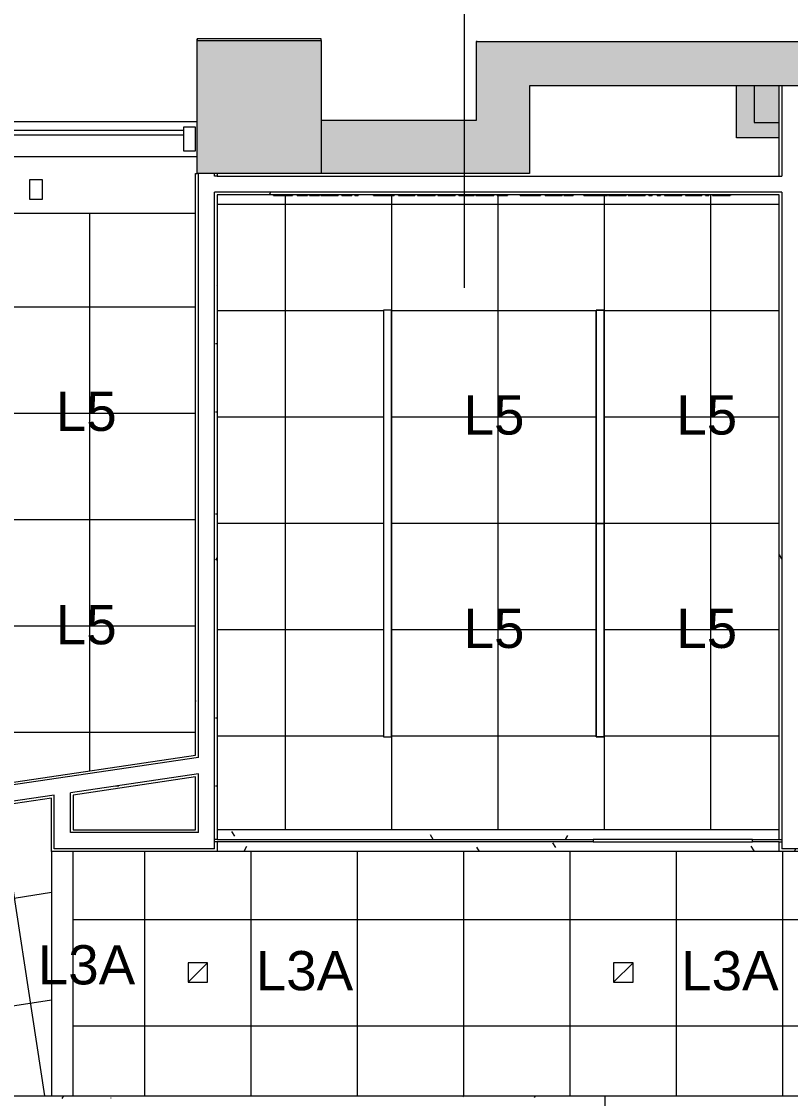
# Model space of a CAD drawing. Header units: inches. Extents: x 389 to 3083, y 11893 to 13691.
# Drawn here: x 1825.6 to 1999.1, y 13300.4 to 13543.4 of the extents above; entities that cross this region are included whole.
import ezdxf

# ---------------------------------------------------------------- set-up
doc = ezdxf.new("R2010")
doc.units = ezdxf.units.IN
doc.header["$MEASUREMENT"] = 0
for name, color, linetype, lineweight in [('X2$0$A-AREA-IDEN', 2, 'Continuous', 9), ('X2$0$A-CLNG', 13, 'Continuous', 13), ('X2$0$A-CLNG-PATT', 13, 'Continuous', 13), ('X2$0$A-DETL-GENF', 92, 'Continuous', 9), ('X2$0$A-GLAZ', 151, 'Continuous', 13), ('X2$0$A-WALL', 113, 'Continuous', 13), ('X2$0$A-Wall-Extr', 7, 'Continuous', 9), ('X2$0$A-WALL-PATT', 111, 'Continuous', 13), ('X2$0$E-COMM', 2, 'Continuous', 9), ('X2$0$E-ELEC-FIXT', 91, 'Continuous', 9), ('X2$0$E-LITE-EQPM', 33, 'Continuous', 9), ('X2$0$E-LITE-EQPM-IDEN', 33, 'Continuous', 9), ('X2$0$I-WALL', 2, 'Continuous', 9), ('X2$0$Plaza America_Tower 1_2nd Floor -REVIT_dwg', 8, 'Continuous', 9), ('X2$0$S-COLS', 52, 'Continuous', 13)]:
    doc.layers.add(name, color=color, linetype=linetype, lineweight=lineweight)
doc.styles.add('X2$0$Arial_3', font='arial.ttf', dxfattribs={"height": 8.851796})
pattern_1 = [(0, (-24941.6016, 0), (30.72, 7.68), [1.267, -21.773, 1.267, -21.773, -122.88]), (0, (-24941.6016, 0), (30.72, 7.68), [-46.08, 1.267, -44.813, 1.267, -21.773, -53.76]), (0, (-24941.6016, 0), (30.72, 7.68), [-115.2, 1.267, -14.093, 1.267, -37.133]), (120, (-24930.0816, 3.84), (-22.0110751, 22.7643004), [1.267, -21.773, 1.267, -21.773, -122.88]), (120, (-24930.0816, 3.84), (-22.0110751, 22.7643004), [-46.08, 1.267, -44.813, 1.267, -21.773, -53.76]), (120, (-24930.0816, 3.84), (-22.0110751, 22.7643004), [-115.2, 1.267, -14.093, 1.267, -37.133]), (240, (-24926.2416, 19.2), (-8.7089249, -30.4443004), [1.267, -21.773, 1.267, -21.773, -122.88]), (240, (-24926.2416, 19.2), (-8.7089249, -30.4443004), [-46.08, 1.267, -44.813, 1.267, -21.773, -53.76]), (240, (-24926.2416, 19.2), (-8.7089249, -30.4443004), [-115.2, 1.267, -14.093, 1.267, -37.133])]
pattern_2 = [(0, (-24941.6016, 0), (15.36, 3.84), [1.267, -10.253, 1.267, -10.253, -61.44]), (0, (-24941.6016, 0), (15.36, 3.84), [-23.04, 1.267, -21.773, 1.267, -10.253, -26.88]), (0, (-24941.6016, 0), (15.36, 3.84), [-57.6, 1.267, -6.413, 1.267, -17.933]), (120, (-24935.8416, 1.92), (-11.00553755, 11.3821502), [1.267, -10.253, 1.267, -10.253, -61.44]), (120, (-24935.8416, 1.92), (-11.00553755, 11.3821502), [-23.04, 1.267, -21.773, 1.267, -10.253, -26.88]), (120, (-24935.8416, 1.92), (-11.00553755, 11.3821502), [-57.6, 1.267, -6.413, 1.267, -17.933]), (240, (-24933.9216, 9.6), (-4.35446245, -15.2221502), [1.267, -10.253, 1.267, -10.253, -61.44]), (240, (-24933.9216, 9.6), (-4.35446245, -15.2221502), [-23.04, 1.267, -21.773, 1.267, -10.253, -26.88]), (240, (-24933.9216, 9.6), (-4.35446245, -15.2221502), [-57.6, 1.267, -6.413, 1.267, -17.933])]

# ---------------------------------------------------------------- blocks, each defined once
blk = doc.blocks.new('X2$0$PS - Duplex - Duplex-4172790-FIRST FLOOR')
at = {"layer": 'X2$0$E-ELEC-FIXT'}
for p, q in [((1.375, 2.25), (-1.375, 2.25)), ((-1.375, 2.25), (-1.375, -2.25)), ((1.375, -2.25), (1.375, 2.25)), ((-1.375, -2.25), (1.375, -2.25))]:
    blk.add_line(p, q, dxfattribs=at)
blk = doc.blocks.new('X2$0$Display-Plasma-Panasonic-Professional - 85__ 1080p Full HD Plasma-5007476-FIRST FLOOR')
at = {"layer": 'X2$0$E-COMM'}
for p, q in [((26828.34, 13504.3), (26824, 13504.3)), ((26824, 13504.18), (26824, 13504.3)), ((26824, 13504.18), (26828.34, 13504.18)), ((26828.34, 13504.3), (26828.34, 13504.18)), ((26830.1, 13504.3), (26829.36, 13504.3)), ((26829.36, 13504.18), (26829.36, 13504.3)), ((26829.36, 13504.18), (26830.1, 13504.18)), ((26830.22, 13504.3), (26830.1, 13504.3)), ((26830.1, 13504.3), (26830.1, 13504.18)), ((26830.1, 13504.18), (26830.22, 13504.18)), ((26830.48, 13504.3), (26830.22, 13504.3)), ((26830.22, 13504.3), (26830.22, 13504.18)), ((26830.22, 13504.18), (26830.48, 13504.18)), ((26830.9, 13504.3), (26830.48, 13504.3)), ((26830.48, 13504.3), (26830.48, 13504.18)), ((26830.48, 13504.18), (26830.9, 13504.18)), ((26831.42, 13504.3), (26830.9, 13504.3)), ((26830.9, 13504.3), (26830.9, 13504.18)), ((26830.9, 13504.18), (26831.42, 13504.18)), ((26831.67, 13504.3), (26831.42, 13504.3)), ((26831.42, 13504.3), (26831.42, 13504.18)), ((26831.42, 13504.18), (26831.67, 13504.18)), ((26831.67, 13504.3), (26831.67, 13504.18)), ((26832.87, 13504.3), (26832.13, 13504.3)), ((26832.13, 13504.18), (26832.13, 13504.3)), ((26832.13, 13504.18), (26832.87, 13504.18)), ((26832.99, 13504.3), (26832.87, 13504.3)), ((26832.87, 13504.3), (26832.87, 13504.18)), ((26832.87, 13504.18), (26832.99, 13504.18)), ((26833.25, 13504.3), (26832.99, 13504.3)), ((26832.99, 13504.3), (26832.99, 13504.18)), ((26832.99, 13504.18), (26833.25, 13504.18)), ((26833.67, 13504.3), (26833.25, 13504.3)), ((26833.25, 13504.3), (26833.25, 13504.18)), ((26833.25, 13504.18), (26833.67, 13504.18)), ((26834.19, 13504.3), (26833.67, 13504.3)), ((26833.67, 13504.3), (26833.67, 13504.18)), ((26833.67, 13504.18), (26834.19, 13504.18)), ((26834.43, 13504.3), (26834.19, 13504.3)), ((26834.19, 13504.3), (26834.19, 13504.18)), ((26834.19, 13504.18), (26834.43, 13504.18)), ((26834.43, 13504.3), (26834.43, 13504.18)), ((26834.85, 13504.3), (26834.71, 13504.3)), ((26834.71, 13504.18), (26834.71, 13504.3)), ((26834.71, 13504.18), (26834.85, 13504.18)), ((26835.25, 13504.3), (26834.85, 13504.3)), ((26834.85, 13504.3), (26834.85, 13504.18)), ((26834.85, 13504.18), (26835.25, 13504.18)), ((26835.87, 13504.3), (26835.25, 13504.3)), ((26835.25, 13504.3), (26835.25, 13504.18)), ((26835.25, 13504.18), (26835.87, 13504.18)), ((26836.65, 13504.3), (26835.87, 13504.3)), ((26835.87, 13504.3), (26835.87, 13504.18)), ((26835.87, 13504.18), (26836.65, 13504.18)), ((26837.17, 13504.3), (26836.65, 13504.3)), ((26836.65, 13504.3), (26836.65, 13504.18)), ((26836.65, 13504.18), (26837.17, 13504.18)), ((26837.65, 13504.3), (26837.17, 13504.3)), ((26837.17, 13504.3), (26837.17, 13504.18)), ((26837.17, 13504.18), (26837.65, 13504.18)), ((26838.06, 13504.3), (26837.65, 13504.3)), ((26837.65, 13504.3), (26837.65, 13504.18)), ((26837.65, 13504.18), (26838.06, 13504.18)), ((26838.35, 13504.3), (26838.06, 13504.3)), ((26838.06, 13504.3), (26838.06, 13504.18)), ((26838.06, 13504.18), (26838.35, 13504.18)), ((26838.53, 13504.3), (26838.35, 13504.3)), ((26838.35, 13504.3), (26838.35, 13504.18)), ((26838.35, 13504.18), (26838.53, 13504.18)), ((26838.59, 13504.3), (26838.53, 13504.3)), ((26838.53, 13504.3), (26838.53, 13504.18)), ((26838.53, 13504.18), (26838.59, 13504.18)), ((26838.59, 13504.3), (26838.59, 13504.18)), ((26840.16, 13504.3), (26839.42, 13504.3)), ((26839.42, 13504.18), (26839.42, 13504.3)), ((26839.42, 13504.18), (26840.16, 13504.18)), ((26840.28, 13504.3), (26840.16, 13504.3)), ((26840.16, 13504.3), (26840.16, 13504.18)), ((26840.16, 13504.18), (26840.28, 13504.18)), ((26840.54, 13504.3), (26840.28, 13504.3)), ((26840.28, 13504.3), (26840.28, 13504.18)), ((26840.28, 13504.18), (26840.54, 13504.18)), ((26840.96, 13504.3), (26840.54, 13504.3)), ((26840.54, 13504.3), (26840.54, 13504.18)), ((26840.54, 13504.18), (26840.96, 13504.18)), ((26841.48, 13504.3), (26840.96, 13504.3)), ((26840.96, 13504.3), (26840.96, 13504.18)), ((26840.96, 13504.18), (26841.48, 13504.18)), ((26841.73, 13504.3), (26841.48, 13504.3)), ((26841.48, 13504.3), (26841.48, 13504.18)), ((26841.48, 13504.18), (26841.73, 13504.18)), ((26841.73, 13504.3), (26841.73, 13504.18)), ((26843.11, 13504.3), (26842.37, 13504.3)), ((26842.37, 13504.18), (26842.37, 13504.3)), ((26842.37, 13504.18), (26843.11, 13504.18)), ((26843.11, 13504.3), (26843.11, 13504.18)), ((26846.71, 13504.3), (26846.62, 13504.3)), ((26846.62, 13504.18), (26846.62, 13504.3)), ((26846.62, 13504.18), (26846.71, 13504.18)), ((26846.94, 13504.3), (26846.71, 13504.3)), ((26846.71, 13504.3), (26846.71, 13504.18)), ((26846.71, 13504.18), (26846.94, 13504.18)), ((26847.3, 13504.3), (26846.94, 13504.3)), ((26846.94, 13504.3), (26846.94, 13504.18)), ((26846.94, 13504.18), (26847.3, 13504.18)), ((26847.77, 13504.3), (26847.3, 13504.3)), ((26847.3, 13504.3), (26847.3, 13504.18)), ((26847.3, 13504.18), (26847.77, 13504.18)), ((26848.37, 13504.3), (26847.77, 13504.3)), ((26847.77, 13504.3), (26847.77, 13504.18)), ((26847.77, 13504.18), (26848.37, 13504.18)), ((26849.09, 13504.3), (26848.37, 13504.3)), ((26848.37, 13504.3), (26848.37, 13504.18)), ((26848.37, 13504.18), (26849.09, 13504.18)), ((26849.68, 13504.3), (26849.09, 13504.3)), ((26849.09, 13504.3), (26849.09, 13504.18)), ((26849.09, 13504.18), (26849.68, 13504.18)), ((26850.21, 13504.3), (26849.68, 13504.3)), ((26849.68, 13504.3), (26849.68, 13504.18)), ((26849.68, 13504.18), (26850.21, 13504.18)), ((26850.65, 13504.3), (26850.21, 13504.3)), ((26850.21, 13504.3), (26850.21, 13504.18)), ((26850.21, 13504.18), (26850.65, 13504.18)), ((26850.97, 13504.3), (26850.65, 13504.3)), ((26850.65, 13504.3), (26850.65, 13504.18)), ((26850.65, 13504.18), (26850.97, 13504.18)), ((26851.17, 13504.3), (26850.97, 13504.3)), ((26850.97, 13504.3), (26850.97, 13504.18)), ((26850.97, 13504.18), (26851.17, 13504.18)), ((26851.23, 13504.3), (26851.17, 13504.3)), ((26851.17, 13504.3), (26851.17, 13504.18)), ((26851.17, 13504.18), (26851.23, 13504.18)), ((26851.23, 13504.3), (26851.23, 13504.18)), ((26852.99, 13504.3), (26852.25, 13504.3)), ((26852.25, 13504.18), (26852.25, 13504.3)), ((26852.25, 13504.18), (26852.99, 13504.18)), ((26853.46, 13504.3), (26852.99, 13504.3)), ((26852.99, 13504.3), (26852.99, 13504.18)), ((26852.99, 13504.18), (26853.46, 13504.18)), ((26854.1, 13504.3), (26853.46, 13504.3)), ((26853.46, 13504.3), (26853.46, 13504.18)), ((26853.46, 13504.18), (26854.1, 13504.18)), ((26854.58, 13504.3), (26854.1, 13504.3)), ((26854.1, 13504.3), (26854.1, 13504.18)), ((26854.1, 13504.18), (26854.58, 13504.18)), ((26855.03, 13504.3), (26854.58, 13504.3)), ((26854.58, 13504.3), (26854.58, 13504.18)), ((26854.58, 13504.18), (26855.03, 13504.18)), ((26855.42, 13504.3), (26855.03, 13504.3)), ((26855.03, 13504.3), (26855.03, 13504.18)), ((26855.03, 13504.18), (26855.42, 13504.18)), ((26855.71, 13504.3), (26855.42, 13504.3)), ((26855.42, 13504.3), (26855.42, 13504.18)), ((26855.42, 13504.18), (26855.71, 13504.18)), ((26855.88, 13504.3), (26855.71, 13504.3)), ((26855.71, 13504.3), (26855.71, 13504.18)), ((26855.71, 13504.18), (26855.88, 13504.18)), ((26855.94, 13504.3), (26855.88, 13504.3)), ((26855.88, 13504.3), (26855.88, 13504.18)), ((26855.88, 13504.18), (26855.94, 13504.18)), ((26855.94, 13504.3), (26855.94, 13504.18)), ((26856.64, 13504.3), (26856.5, 13504.3)), ((26856.5, 13504.3), (26856.5, 13504.18)), ((26856.5, 13504.18), (26856.64, 13504.18)), ((26857.06, 13504.3), (26856.64, 13504.3)), ((26856.64, 13504.3), (26856.64, 13504.18)), ((26856.64, 13504.18), (26857.06, 13504.18)), ((26857.73, 13504.3), (26857.06, 13504.3)), ((26857.06, 13504.3), (26857.06, 13504.18)), ((26857.06, 13504.18), (26857.73, 13504.18)), ((26858.6, 13504.3), (26857.73, 13504.3)), ((26857.73, 13504.3), (26857.73, 13504.18)), ((26857.73, 13504.18), (26858.6, 13504.18)), ((26859.3, 13504.3), (26858.6, 13504.3)), ((26858.6, 13504.3), (26858.6, 13504.18)), ((26858.6, 13504.18), (26859.3, 13504.18)), ((26859.86, 13504.3), (26859.3, 13504.3)), ((26859.3, 13504.3), (26859.3, 13504.18)), ((26859.3, 13504.18), (26859.86, 13504.18)), ((26860.27, 13504.3), (26859.86, 13504.3)), ((26859.86, 13504.3), (26859.86, 13504.18)), ((26859.86, 13504.18), (26860.27, 13504.18)), ((26860.53, 13504.3), (26860.27, 13504.3)), ((26860.27, 13504.18), (26860.27, 13504.3)), ((26860.27, 13504.18), (26860.53, 13504.18)), ((26860.53, 13504.3), (26860.53, 13504.18)), ((26860.56, 13504.3), (26860.55, 13504.3)), ((26860.55, 13504.3), (26860.55, 13504.18)), ((26860.55, 13504.18), (26860.56, 13504.18)), ((26860.56, 13504.3), (26860.56, 13504.18)), ((26861.21, 13504.3), (26861.11, 13504.3)), ((26861.11, 13504.3), (26861.11, 13504.18)), ((26861.11, 13504.18), (26861.21, 13504.18)), ((26861.49, 13504.3), (26861.21, 13504.3)), ((26861.21, 13504.3), (26861.21, 13504.18)), ((26861.21, 13504.18), (26861.49, 13504.18)), ((26861.94, 13504.3), (26861.49, 13504.3)), ((26861.49, 13504.3), (26861.49, 13504.18)), ((26861.49, 13504.18), (26861.94, 13504.18)), ((26862.56, 13504.3), (26861.94, 13504.3)), ((26861.94, 13504.3), (26861.94, 13504.18)), ((26861.94, 13504.18), (26862.56, 13504.18)), ((26863.35, 13504.3), (26862.56, 13504.3)), ((26862.56, 13504.18), (26862.56, 13504.3)), ((26862.56, 13504.18), (26863.35, 13504.18)), ((26864.07, 13504.3), (26863.35, 13504.3)), ((26863.35, 13504.3), (26863.35, 13504.18)), ((26863.35, 13504.18), (26864.07, 13504.18)), ((26864.25, 13504.3), (26864.07, 13504.3)), ((26864.07, 13504.18), (26864.07, 13504.3)), ((26864.07, 13504.18), (26864.25, 13504.18)), ((26864.99, 13504.3), (26864.25, 13504.3)), ((26864.25, 13504.3), (26864.25, 13504.18)), ((26864.25, 13504.18), (26864.99, 13504.18)), ((26864.99, 13504.3), (26864.99, 13504.18)), ((26866.56, 13504.3), (26865.82, 13504.3)), ((26865.82, 13504.18), (26865.82, 13504.3)), ((26865.82, 13504.18), (26866.56, 13504.18)), ((26867.03, 13504.3), (26866.56, 13504.3)), ((26866.56, 13504.3), (26866.56, 13504.18)), ((26866.56, 13504.18), (26867.03, 13504.18)), ((26868.46, 13504.3), (26867.03, 13504.3)), ((26867.03, 13504.3), (26867.03, 13504.18)), ((26867.03, 13504.18), (26868.46, 13504.18)), ((26869.33, 13504.3), (26868.46, 13504.3)), ((26868.46, 13504.3), (26868.46, 13504.18)), ((26868.46, 13504.18), (26869.33, 13504.18)), ((26869.33, 13504.3), (26869.33, 13504.18)), ((26869.84, 13504.3), (26869.7, 13504.3)), ((26869.7, 13504.18), (26869.7, 13504.3)), ((26869.7, 13504.18), (26869.84, 13504.18)), ((26870.26, 13504.3), (26869.84, 13504.3)), ((26869.84, 13504.3), (26869.84, 13504.18)), ((26869.84, 13504.18), (26870.26, 13504.18)), ((26870.93, 13504.3), (26870.26, 13504.3)), ((26870.26, 13504.3), (26870.26, 13504.18)), ((26870.26, 13504.18), (26870.93, 13504.18)), ((26871.8, 13504.3), (26870.93, 13504.3)), ((26870.93, 13504.3), (26870.93, 13504.18)), ((26870.93, 13504.18), (26871.8, 13504.18)), ((26872.5, 13504.3), (26871.8, 13504.3)), ((26871.8, 13504.3), (26871.8, 13504.18)), ((26871.8, 13504.18), (26872.5, 13504.18)), ((26873.06, 13504.3), (26872.5, 13504.3)), ((26872.5, 13504.3), (26872.5, 13504.18)), ((26872.5, 13504.18), (26873.06, 13504.18)), ((26873.47, 13504.3), (26873.06, 13504.3)), ((26873.06, 13504.3), (26873.06, 13504.18)), ((26873.06, 13504.18), (26873.47, 13504.18)), ((26873.73, 13504.3), (26873.47, 13504.3)), ((26873.47, 13504.3), (26873.47, 13504.18)), ((26873.47, 13504.18), (26873.73, 13504.18)), ((26873.73, 13504.3), (26873.73, 13504.18)), ((26873.76, 13504.3), (26873.75, 13504.3)), ((26873.75, 13504.3), (26873.75, 13504.18)), ((26873.75, 13504.18), (26873.76, 13504.18)), ((26873.76, 13504.3), (26873.76, 13504.18)), ((26875.23, 13504.3), (26874.5, 13504.3)), ((26874.5, 13504.18), (26874.5, 13504.3)), ((26874.5, 13504.18), (26875.23, 13504.18)), ((26875.35, 13504.3), (26875.23, 13504.3)), ((26875.23, 13504.3), (26875.23, 13504.18)), ((26875.23, 13504.18), (26875.35, 13504.18)), ((26875.62, 13504.3), (26875.35, 13504.3)), ((26875.35, 13504.3), (26875.35, 13504.18)), ((26875.35, 13504.18), (26875.62, 13504.18)), ((26876.04, 13504.3), (26875.62, 13504.3)), ((26875.62, 13504.3), (26875.62, 13504.18)), ((26875.62, 13504.18), (26876.04, 13504.18)), ((26876.56, 13504.3), (26876.04, 13504.3)), ((26876.04, 13504.3), (26876.04, 13504.18)), ((26876.04, 13504.18), (26876.56, 13504.18)), ((26876.8, 13504.3), (26876.56, 13504.3)), ((26876.56, 13504.3), (26876.56, 13504.18)), ((26876.56, 13504.18), (26876.8, 13504.18)), ((26876.8, 13504.3), (26876.8, 13504.18)), ((26880.4, 13504.3), (26879.67, 13504.3)), ((26879.67, 13504.18), (26879.67, 13504.3)), ((26879.67, 13504.18), (26880.4, 13504.18)), ((26883.49, 13504.3), (26880.4, 13504.3)), ((26880.4, 13504.3), (26880.4, 13504.18)), ((26880.4, 13504.18), (26883.49, 13504.18)), ((26884.28, 13504.3), (26883.49, 13504.3)), ((26883.49, 13504.3), (26883.49, 13504.18)), ((26883.49, 13504.18), (26884.28, 13504.18)), ((26884.28, 13504.3), (26884.28, 13504.18)), ((26885.43, 13504.3), (26885.3, 13504.3)), ((26885.3, 13504.18), (26885.3, 13504.3)), ((26885.3, 13504.18), (26885.43, 13504.18)), ((26885.83, 13504.3), (26885.43, 13504.3)), ((26885.43, 13504.3), (26885.43, 13504.18)), ((26885.43, 13504.18), (26885.83, 13504.18)), ((26886.45, 13504.3), (26885.83, 13504.3)), ((26885.83, 13504.3), (26885.83, 13504.18)), ((26885.83, 13504.18), (26886.45, 13504.18)), ((26887.24, 13504.3), (26886.45, 13504.3)), ((26886.45, 13504.3), (26886.45, 13504.18)), ((26886.45, 13504.18), (26887.24, 13504.18)), ((26887.76, 13504.3), (26887.24, 13504.3)), ((26887.24, 13504.3), (26887.24, 13504.18)), ((26887.24, 13504.18), (26887.76, 13504.18)), ((26888.24, 13504.3), (26887.76, 13504.3)), ((26887.76, 13504.3), (26887.76, 13504.18)), ((26887.76, 13504.18), (26888.24, 13504.18)), ((26888.64, 13504.3), (26888.24, 13504.3)), ((26888.24, 13504.3), (26888.24, 13504.18)), ((26888.24, 13504.18), (26888.64, 13504.18)), ((26888.93, 13504.3), (26888.64, 13504.3)), ((26888.64, 13504.3), (26888.64, 13504.18)), ((26888.64, 13504.18), (26888.93, 13504.18)), ((26889.11, 13504.3), (26888.93, 13504.3)), ((26888.93, 13504.3), (26888.93, 13504.18)), ((26888.93, 13504.18), (26889.11, 13504.18)), ((26889.17, 13504.3), (26889.11, 13504.3)), ((26889.11, 13504.3), (26889.11, 13504.18)), ((26889.11, 13504.18), (26889.17, 13504.18)), ((26889.17, 13504.3), (26889.17, 13504.18)), ((26890.1, 13504.3), (26889.54, 13504.3)), ((26889.54, 13504.3), (26889.54, 13504.18)), ((26889.54, 13504.18), (26890.1, 13504.18)), ((26890.19, 13504.3), (26890.1, 13504.3)), ((26890.1, 13504.3), (26890.1, 13504.18)), ((26890.1, 13504.18), (26890.19, 13504.18)), ((26890.49, 13504.3), (26890.19, 13504.3)), ((26890.19, 13504.3), (26890.19, 13504.18)), ((26890.19, 13504.18), (26890.49, 13504.18)), ((26891.11, 13504.3), (26890.49, 13504.3)), ((26890.49, 13504.3), (26890.49, 13504.18)), ((26890.49, 13504.18), (26891.11, 13504.18)), ((26891.67, 13504.3), (26891.11, 13504.3)), ((26891.11, 13504.3), (26891.11, 13504.18)), ((26891.11, 13504.18), (26891.67, 13504.18)), ((26891.67, 13504.3), (26891.67, 13504.18)), ((26894.8, 13504.3), (26894.02, 13504.3)), ((26894.02, 13504.18), (26894.02, 13504.3)), ((26894.02, 13504.18), (26894.8, 13504.18)), ((26895.48, 13504.3), (26894.8, 13504.3)), ((26894.8, 13504.3), (26894.8, 13504.18)), ((26894.8, 13504.18), (26895.48, 13504.18)), ((26897.91, 13504.3), (26895.48, 13504.3)), ((26895.48, 13504.3), (26895.48, 13504.18)), ((26895.48, 13504.18), (26897.91, 13504.18)), ((26898.59, 13504.3), (26897.91, 13504.3)), ((26897.91, 13504.3), (26897.91, 13504.18)), ((26897.91, 13504.18), (26898.59, 13504.18)), ((26899.37, 13504.3), (26898.59, 13504.3)), ((26898.59, 13504.3), (26898.59, 13504.18)), ((26898.59, 13504.18), (26899.37, 13504.18)), ((26899.37, 13504.3), (26899.37, 13504.18)), ((26901.13, 13504.3), (26899.6, 13504.3)), ((26899.6, 13504.3), (26899.6, 13504.18)), ((26899.6, 13504.18), (26901.13, 13504.18)), ((26902.07, 13504.3), (26901.13, 13504.3)), ((26901.13, 13504.18), (26901.13, 13504.3)), ((26901.13, 13504.18), (26902.07, 13504.18)), ((26903.57, 13504.3), (26902.07, 13504.3)), ((26902.07, 13504.3), (26902.07, 13504.18)), ((26902.07, 13504.18), (26903.57, 13504.18)), ((26903.57, 13504.3), (26903.57, 13504.18)), ((26904.13, 13504.3), (26904.03, 13504.3)), ((26904.03, 13504.3), (26904.03, 13504.18)), ((26904.03, 13504.18), (26904.13, 13504.18)), ((26904.41, 13504.3), (26904.13, 13504.3)), ((26904.13, 13504.3), (26904.13, 13504.18)), ((26904.13, 13504.18), (26904.41, 13504.18)), ((26904.86, 13504.3), (26904.41, 13504.3)), ((26904.41, 13504.3), (26904.41, 13504.18)), ((26904.41, 13504.18), (26904.86, 13504.18)), ((26905.48, 13504.3), (26904.86, 13504.3)), ((26904.86, 13504.3), (26904.86, 13504.18)), ((26904.86, 13504.18), (26905.48, 13504.18)), ((26906.27, 13504.3), (26905.48, 13504.3)), ((26905.48, 13504.3), (26905.48, 13504.18)), ((26905.48, 13504.18), (26906.27, 13504.18)), ((26906.99, 13504.3), (26906.27, 13504.3)), ((26906.27, 13504.3), (26906.27, 13504.18)), ((26906.27, 13504.18), (26906.99, 13504.18)), ((26907.17, 13504.3), (26906.99, 13504.3)), ((26906.99, 13504.18), (26906.99, 13504.3)), ((26906.99, 13504.18), (26907.17, 13504.18)), ((26907.91, 13504.3), (26907.17, 13504.3)), ((26907.17, 13504.3), (26907.17, 13504.18)), ((26907.17, 13504.18), (26907.91, 13504.18)), ((26907.91, 13504.3), (26907.91, 13504.18)), ((26909.48, 13504.3), (26908.74, 13504.3)), ((26908.74, 13504.18), (26908.74, 13504.3)), ((26908.74, 13504.18), (26909.48, 13504.18)), ((26909.48, 13504.3), (26909.48, 13504.18)), ((26911.33, 13504.3), (26910.59, 13504.3)), ((26910.59, 13504.18), (26910.59, 13504.3)), ((26910.59, 13504.18), (26911.33, 13504.18)), ((26911.33, 13504.3), (26911.33, 13504.18)), ((26912.34, 13504.3), (26912.25, 13504.3)), ((26912.25, 13504.3), (26912.25, 13504.18)), ((26912.25, 13504.18), (26912.34, 13504.18)), ((26912.62, 13504.3), (26912.34, 13504.3)), ((26912.34, 13504.3), (26912.34, 13504.18)), ((26912.34, 13504.18), (26912.62, 13504.18)), ((26913.08, 13504.3), (26912.62, 13504.3)), ((26912.62, 13504.3), (26912.62, 13504.18)), ((26912.62, 13504.18), (26913.08, 13504.18)), ((26913.7, 13504.3), (26913.08, 13504.3)), ((26913.08, 13504.3), (26913.08, 13504.18)), ((26913.08, 13504.18), (26913.7, 13504.18)), ((26914.49, 13504.3), (26913.7, 13504.3)), ((26913.7, 13504.3), (26913.7, 13504.18)), ((26913.7, 13504.18), (26914.49, 13504.18)), ((26915.2, 13504.3), (26914.49, 13504.3)), ((26914.49, 13504.3), (26914.49, 13504.18)), ((26914.49, 13504.18), (26915.2, 13504.18)), ((26915.39, 13504.3), (26915.2, 13504.3)), ((26915.2, 13504.18), (26915.2, 13504.3)), ((26915.2, 13504.18), (26915.39, 13504.18)), ((26916.13, 13504.3), (26915.39, 13504.3)), ((26915.39, 13504.3), (26915.39, 13504.18)), ((26915.39, 13504.18), (26916.13, 13504.18)), ((26916.13, 13504.3), (26916.13, 13504.18)), ((26917.7, 13504.3), (26916.96, 13504.3)), ((26916.96, 13504.3), (26916.96, 13504.18)), ((26916.96, 13504.18), (26917.7, 13504.18)), ((26918.19, 13504.3), (26917.7, 13504.3)), ((26917.7, 13504.18), (26917.7, 13504.3)), ((26917.7, 13504.18), (26918.19, 13504.18)), ((26918.85, 13504.3), (26918.19, 13504.3)), ((26918.19, 13504.3), (26918.19, 13504.18)), ((26918.19, 13504.18), (26918.85, 13504.18)), ((26919.54, 13504.3), (26918.85, 13504.3)), ((26918.85, 13504.3), (26918.85, 13504.18)), ((26918.85, 13504.18), (26919.54, 13504.18)), ((26920.12, 13504.3), (26919.54, 13504.3)), ((26919.54, 13504.3), (26919.54, 13504.18)), ((26919.54, 13504.18), (26920.12, 13504.18)), ((26920.52, 13504.3), (26920.12, 13504.3)), ((26920.12, 13504.3), (26920.12, 13504.18)), ((26920.12, 13504.18), (26920.52, 13504.18)), ((26920.65, 13504.3), (26920.52, 13504.3)), ((26920.52, 13504.3), (26920.52, 13504.18)), ((26920.52, 13504.18), (26920.65, 13504.18)), ((26920.65, 13504.3), (26920.65, 13504.18)), ((26922.22, 13504.3), (26921.48, 13504.3)), ((26921.48, 13504.18), (26921.48, 13504.3)), ((26921.48, 13504.18), (26922.22, 13504.18)), ((26922.22, 13504.3), (26922.22, 13504.18)), ((26923.19, 13504.3), (26923.05, 13504.3)), ((26923.05, 13504.3), (26923.05, 13504.18)), ((26923.05, 13504.18), (26923.19, 13504.18)), ((26923.62, 13504.3), (26923.19, 13504.3)), ((26923.19, 13504.3), (26923.19, 13504.18)), ((26923.19, 13504.18), (26923.62, 13504.18)), ((26924.28, 13504.3), (26923.62, 13504.3)), ((26923.62, 13504.3), (26923.62, 13504.18)), ((26923.62, 13504.18), (26924.28, 13504.18)), ((26925.15, 13504.3), (26924.28, 13504.3)), ((26924.28, 13504.3), (26924.28, 13504.18)), ((26924.28, 13504.18), (26925.15, 13504.18)), ((26925.85, 13504.3), (26925.15, 13504.3)), ((26925.15, 13504.3), (26925.15, 13504.18)), ((26925.15, 13504.18), (26925.85, 13504.18)), ((26926.41, 13504.3), (26925.85, 13504.3)), ((26925.85, 13504.3), (26925.85, 13504.18)), ((26925.85, 13504.18), (26926.41, 13504.18)), ((26926.83, 13504.3), (26926.41, 13504.3)), ((26926.41, 13504.3), (26926.41, 13504.18)), ((26926.41, 13504.18), (26926.83, 13504.18)), ((26927.09, 13504.3), (26926.83, 13504.3)), ((26926.83, 13504.3), (26926.83, 13504.18)), ((26926.83, 13504.18), (26927.09, 13504.18)), ((26927.09, 13504.3), (26927.09, 13504.18)), ((26927.11, 13504.3), (26927.11, 13504.3)), ((26927.11, 13504.3), (26927.11, 13504.18)), ((26927.11, 13504.3), (26927.11, 13504.18)), ((26927.11, 13504.18), (26927.11, 13504.18))]:
    blk.add_line(p, q, dxfattribs=at)
blk = doc.blocks.new('X2$0$Plaza America_Tower 1_2nd Floor -REVIT_dwg-5250115-FIRST FLOOR')
at = {"layer": 'X2$0$A-GLAZ'}
for p, q in [((26596.82, 13520.91), (26806.81, 13520.91)), ((26763.06, 13518.91), (26803.81, 13518.91)), ((26763.06, 13517.91), (26803.81, 13517.91)), ((26806.81, 13512.91), (26596.81, 13512.91))]:
    blk.add_line(p, q, dxfattribs=at)
at = {"layer": 'X2$0$A-GLAZ', "flags": 128}
blk.add_lwpolyline([(26806.31, 13514.16), (26803.81, 13514.16), (26803.81, 13519.66), (26806.31, 13519.66)], close=True, dxfattribs=at)
at = {"layer": 'X2$0$A-Wall-Extr'}
for p, q in [((26806.81, 13539.16), (26806.81, 13539.54)), ((26869.81, 13539.07), (26869.81, 13538.91))]:
    blk.add_line(p, q, dxfattribs=at)
at = {"layer": 'X2$0$A-Wall-Extr', "flags": 128}
blk.add_lwpolyline([(26834.81, 13539.16), (26834.81, 13539.54), (26806.81, 13539.54), (26806.81, 13539.16)], dxfattribs=at)
blk = doc.blocks.new('X2$0$Lighting-Recessed-Axis-Sculpt - SCR-B4-300-80-35-F-4-4930933-FIRST FLOOR')
at = {"layer": 'X2$0$A-DETL-GENF'}
for p, q in [((-24.085, -0.875), (-24.085, 0.875)), ((-24.085, 0.875), (24.085, 0.875)), ((24.085, 0.875), (-24.085, 0.875)), ((-24.085, 0.875), (-24.085, -0.875)), ((24.085, 0.875), (24.085, -0.875)), ((24.085, -0.875), (24.085, 0.875)), ((24.085, -0.875), (-24.085, -0.875)), ((-24.085, -0.875), (24.085, -0.875))]:
    blk.add_line(p, q, dxfattribs=at)
blk = doc.blocks.new('X2$0$Concrete-Rectangular-Column - 28 X 36-5114309-FIRST FLOOR')
at = {"layer": 'X2$0$S-COLS'}
blk.add_hatch(color=256, dxfattribs=at).paths.add_polyline_path([(14, -15), (14, 15), (-14, 15), (-14, -15)], flags=0)
for p, q in [((-14, 15), (14, 15)), ((-14, -15), (-14, 15)), ((14, 15), (14, -15)), ((14, -15), (-14, -15))]:
    blk.add_line(p, q, dxfattribs=at)
blk = doc.blocks.new('X2$0$L-Recessed Square Downlight - 4_  black trim-5264487-FIRST FLOOR')
at = {"layer": 'X2$0$E-LITE-EQPM'}
for p, q in [((-2.1875, -2.1875), (-2.1875, 2.1875)), ((-2.1875, 2.1875), (2.1875, 2.1875)), ((-2.1875, 2.1875), (2.1875, -2.1875)), ((2.1875, 2.1875), (2.1875, -2.1875)), ((2.1875, -2.1875), (-2.1875, -2.1875))]:
    blk.add_line(p, q, dxfattribs=at)

msp = doc.modelspace()

# ---------------------------------------------------------------- hatches: boundary and pattern name
at = {"layer": 'X2$0$A-CLNG-PATT'}
h = msp.add_hatch(dxfattribs=at)
h.set_pattern_fill('FP2_63', color=256, style=0, pattern_type=2)
h.set_pattern_definition(pattern_2)
h.paths.add_polyline_path([(574.63, 12516.67), (577.72, 12516.67), (577.72, 12633.17), (567.72, 12633.17), (567.72, 12552.83), (569.72, 12552.83), (569.72, 12516.67), (573.72, 12516.67)], flags=0)
h.paths.add_polyline_path([(576.1, 12638.04), (577.72, 12638.04), (577.72, 12659.67), (569.72, 12659.67), (569.72, 12638.04), (571.19, 12638.04)], flags=0)
h.paths.add_polyline_path([(577.72, 12683.92), (577.72, 12819.17), (569.72, 12819.17), (569.72, 12791.67), (567.72, 12791.67), (567.72, 12711.33), (569.72, 12711.33), (569.75, 12683.92)], flags=0)
h.paths.add_polyline_path([(569.72, 12824.04), (577.72, 12824.04), (577.72, 12959.92), (569.97, 12959.92), (569.97, 12932.67), (567.72, 12932.67), (567.72, 12853.17), (569.72, 12853.17), (569.72, 12841.01)], flags=0)
h.paths.add_polyline_path([(570.06, 12983.92), (577.72, 12983.92), (577.72, 13090.98), (569.72, 13090.98), (569.72, 13090.17), (567.72, 13090.17), (567.72, 13011.17), (569.97, 13011.17), (569.97, 12983.92)], flags=0)
h.paths.add_polyline_path([(2950.45, 12992.42), (2950.45, 13011.17), (2952.7, 13011.17), (2952.7, 13091.67), (2950.72, 13091.67), (2950.72, 13151.67), (2952.7, 13151.67), (2952.7, 13232.1), (2950.7, 13232.1), (2950.69, 13232.17), (2950.45, 13232.17), (2950.45, 13278.35), (2946.22, 13278.35), (2946.22, 13096.69), (2950.62, 13096.69), (2950.62, 13091.81), (2946.22, 13091.81), (2946.22, 13091.42), (2942.7, 13091.42), (2942.7, 12992.42)], flags=0)
h.paths.add_polyline_path([(569.72, 13095.86), (577.72, 13095.86), (577.72, 13257.86), (569.72, 13257.86), (569.71, 13231.92), (567.71, 13231.92), (567.71, 13151.67), (569.72, 13151.67), (569.72, 13103.67)], flags=0)
h.paths.add_polyline_path([(574.96, 13262.73), (577.72, 13262.73), (577.72, 13278.92), (569.72, 13278.92), (569.72, 13262.73)], flags=0)
h.paths.add_polyline_path([(570.4, 13312.42), (577.72, 13312.42), (577.72, 13497.18), (570.06, 13497.18), (570.06, 13489.91), (567.72, 13489.91), (567.72, 13349.17), (569.72, 13349.17), (569.72, 13312.42)], flags=0)
h.paths.add_polyline_path([(2949.7, 13312.42), (2950.45, 13312.42), (2950.45, 13324.8), (2942.45, 13324.8), (2942.45, 13312.42), (2946.22, 13312.42)], flags=0)
h.paths.add_polyline_path([(2942.45, 13329.68), (2950.45, 13329.68), (2950.45, 13349.17), (2952.7, 13349.17), (2952.7, 13493.82), (2950.71, 13493.82), (2950.71, 13501.82), (2942.45, 13501.82), (2942.45, 13337.17)], flags=0)
h.paths.add_polyline_path([(2110.87, 13520.67), (2110.87, 13529.17), (2090.21, 13529.17), (2090.21, 13531.16), (2009.71, 13531.16), (2009.71, 13528.91), (2001.39, 13528.91), (2001.39, 13520.67), (2090.96, 13520.67)], flags=0)
h.paths.add_polyline_path([(1996.52, 13520.67), (1996.52, 13528.91), (1990.87, 13528.91), (1990.87, 13520.67)], flags=0)
h.paths.add_polyline_path([(2130.87, 13521.17), (2248.24, 13521.17), (2248.24, 13531.12), (2150.21, 13531.12), (2150.21, 13529.17), (2129.87, 13529.17), (2129.87, 13521.17)], flags=0)
h.paths.add_polyline_path([(2921.48, 13521.17), (2921.48, 13529.17), (2915.46, 13529.17), (2915.46, 13531.16), (2770.71, 13531.16), (2770.71, 13529.17), (2710.71, 13529.17), (2710.71, 13531.16), (2627.82, 13531.16), (2627.82, 13529.17), (2609.87, 13529.17), (2609.87, 13521.17), (2727.99, 13521.17), (2727.99, 13529.16), (2732.87, 13529.16), (2732.87, 13521.17), (2786.25, 13521.17)], flags=0)
h.paths.add_polyline_path([(2373.88, 13521.17), (2385.38, 13521.17), (2385.38, 13529.16), (2373.88, 13529.16)], flags=0)
h.paths.add_polyline_path([(2264.78, 13521.17), (2349.38, 13521.17), (2349.38, 13529.16), (2330.21, 13529.17), (2330.21, 13531.12), (2253.11, 13531.12), (2253.11, 13521.17)], flags=0)
h.paths.add_polyline_path([(2390.26, 13521.17), (2537.77, 13521.17), (2537.77, 13530.55), (2542.64, 13530.55), (2542.64, 13521.17), (2590.87, 13521.17), (2590.87, 13529.16), (2570.21, 13529.17), (2570.21, 13531.16), (2390.26, 13531.16), (2390.26, 13521.84)], flags=0)
h.paths.add_polyline_path([(1580.46, 13521.17), (1580.46, 13529.16), (1510.71, 13529.17), (1510.71, 13531.16), (1430.22, 13531.16), (1430.22, 13529.17), (1410.04, 13529.17), (1410.04, 13521.17), (1570.86, 13521.17)], flags=0)
h.paths.add_polyline_path([(1370.22, 13521.17), (1386.79, 13521.17), (1386.79, 13529.16), (1370.22, 13529.17), (1370.22, 13531.16), (1190.22, 13531.16), (1190.22, 13529.17), (1170.04, 13529.17), (1170.04, 13521.17), (1221.85, 13521.17)], flags=0)
h.paths.add_polyline_path([(700.38, 13521.17), (750.72, 13521.17), (750.72, 13531.17), (605.97, 13531.17), (605.97, 13529.17), (598.68, 13529.17), (598.68, 13521.17)], flags=0)
h.paths.add_polyline_path([(755.59, 13521.17), (910.7, 13521.17), (910.7, 13529.17), (890.22, 13529.17), (890.22, 13531.16), (810.72, 13531.16), (810.72, 13529.17), (755.59, 13529.17), (755.59, 13528.92)], flags=0)
h.paths.add_polyline_path([(929.7, 13521.17), (1048.53, 13521.17), (1048.53, 13531.16), (950.22, 13531.16), (950.22, 13529.17), (929.7, 13529.17), (929.7, 13528.94)], flags=0)
h.paths.add_polyline_path([(1053.41, 13521.17), (1151.04, 13521.17), (1151.04, 13529.17), (1130.22, 13529.17), (1130.22, 13531.16), (1053.41, 13531.16), (1053.41, 13526.1)], flags=0)
h.paths.add_polyline_path([(605.97, 13529.17), (605.97, 13529.17), (700.38, 13529.17)], flags=0)
h = msp.add_hatch(dxfattribs=at)
h.set_pattern_fill('FP2_63', color=256, style=0, pattern_type=2)
h.set_pattern_definition(pattern_2)
h.paths.add_polyline_path([(573.72, 12512.67), (581.72, 12512.67), (581.72, 12633.17), (577.72, 12633.17), (577.72, 12516.67), (569.72, 12516.67), (569.72, 12512.67)], flags=0)
h.paths.add_polyline_path([(577.72, 12638.04), (581.72, 12638.04), (581.72, 12659.67), (577.72, 12659.67)], flags=0)
h.paths.add_polyline_path([(581.72, 12983.92), (581.72, 13090.98), (577.72, 13090.98), (577.72, 12983.92)], flags=0)
h.paths.add_polyline_path([(2938.7, 12992.42), (2942.7, 12992.42), (2942.7, 13091.42), (2938.7, 13091.42), (2938.7, 13030.43)], flags=0)
h.paths.add_polyline_path([(577.72, 13095.86), (581.72, 13095.86), (581.72, 13257.86), (577.72, 13257.86), (577.72, 13148.41)], flags=0)
h.paths.add_polyline_path([(581.72, 13262.73), (581.72, 13278.92), (577.72, 13278.92), (577.72, 13262.73), (581.5, 13262.73)], flags=0)
h.paths.add_polyline_path([(581.72, 13312.42), (581.72, 13497.18), (577.72, 13497.18), (577.72, 13312.42)], flags=0)
h.paths.add_polyline_path([(2942.45, 13312.42), (2942.45, 13324.8), (2938.45, 13324.8), (2938.45, 13312.42)], flags=0)
h.paths.add_polyline_path([(2938.82, 13329.68), (2942.45, 13329.68), (2942.45, 13501.82), (2938.45, 13501.82), (2938.45, 13329.68)], flags=0)
h.paths.add_polyline_path([(2090.96, 13517.17), (2110.87, 13517.17), (2110.87, 13520.67), (2001.39, 13520.67), (2001.39, 13517.17), (2090.21, 13517.17)], flags=0)
h.paths.add_polyline_path([(2537.77, 13517.17), (2537.77, 13521.17), (2390.26, 13521.17), (2390.26, 13517.17), (2438.6, 13517.17)], flags=0)
h.paths.add_polyline_path([(2130.87, 13517.17), (2248.24, 13517.17), (2248.24, 13521.17), (2129.87, 13521.17), (2129.87, 13517.17)], flags=0)
h.paths.add_polyline_path([(2732.87, 13517.17), (2921.48, 13517.17), (2921.48, 13521.17), (2732.87, 13521.17), (2732.87, 13518.75)], flags=0)
h.paths.add_polyline_path([(2573.52, 13517.17), (2590.87, 13517.17), (2590.87, 13521.17), (2542.64, 13521.17), (2542.64, 13517.17), (2570.21, 13517.17)], flags=0)
h.paths.add_polyline_path([(1990.87, 13517.17), (1996.52, 13517.17), (1996.52, 13520.67), (1990.87, 13520.67), (1990.87, 13528.91), (1986.87, 13528.91), (1986.87, 13517.17)], flags=0)
h.paths.add_polyline_path([(2253.11, 13517.17), (2349.38, 13517.17), (2349.38, 13521.17), (2253.11, 13521.17), (2253.11, 13519.41)], flags=0)
h.paths.add_polyline_path([(2609.87, 13517.17), (2727.99, 13517.17), (2727.99, 13521.17), (2609.87, 13521.17)], flags=0)
h.paths.add_polyline_path([(2385.38, 13517.17), (2385.38, 13521.17), (2373.88, 13521.17), (2373.88, 13517.17)], flags=0)
h.paths.add_polyline_path([(1386.79, 13517.17), (1386.79, 13521.17), (1170.04, 13521.17), (1170.04, 13517.17), (1370.22, 13517.17)], flags=0)
h.paths.add_polyline_path([(1580.46, 13517.17), (1580.46, 13521.17), (1410.04, 13521.17), (1410.04, 13517.17), (1510.71, 13517.17)], flags=0)
h.paths.add_polyline_path([(750.72, 13517.17), (750.72, 13521.17), (598.68, 13521.17), (598.68, 13517.17), (700.38, 13517.17)], flags=0)
h.paths.add_polyline_path([(755.59, 13517.17), (910.7, 13517.17), (910.7, 13521.17), (755.59, 13521.17), (755.59, 13519.16)], flags=0)
h.paths.add_polyline_path([(1048.53, 13517.17), (1048.53, 13521.17), (929.7, 13521.17), (929.7, 13517.17), (1048.03, 13517.17)], flags=0)
h.paths.add_polyline_path([(1130.22, 13517.17), (1151.04, 13517.17), (1151.04, 13521.17), (1053.41, 13521.17), (1053.41, 13517.17)], flags=0)
h = msp.add_hatch(dxfattribs=at)
h.set_pattern_fill('FP2_1', color=256, style=0, pattern_type=2)
h.set_pattern_definition(pattern_1)
h.paths.add_polyline_path([(1954.52, 13356.11), (1996.52, 13356.11), (1996.52, 13358.3), (1869.71, 13358.3), (1869.71, 13356.11), (1917.14, 13356.11)], flags=0)
h.paths.add_polyline_path([(1869.71, 13358.8), (1996.52, 13358.8), (1996.52, 13360.99), (1869.71, 13360.99), (1869.71, 13360.36)], flags=0)
h = msp.add_hatch(dxfattribs=at)
h.set_pattern_fill('FP2_1', color=256, style=0, pattern_type=2)
h.set_pattern_definition(pattern_1)
h.paths.add_polyline_path([(1957.21, 13296.11), (2236.74, 13296.11), (2236.74, 13300.99), (1957.21, 13300.99), (1957.21, 13300.36)], flags=0)
at = {"layer": 'X2$0$A-WALL-PATT'}
for points in [[(1940.21, 13509.16), (1940.21, 13538.91), (1928.21, 13538.91), (1928.21, 13509.16), (1938.86, 13509.16)], [(2009.14, 13528.91), (2009.71, 13528.91), (2009.71, 13538.91), (1940.21, 13538.91), (1940.21, 13528.91), (2004.05, 13528.91)], [(1917.14, 13509.16), (1928.21, 13509.16), (1928.21, 13521.16), (1893.21, 13521.16), (1893.21, 13509.16), (1906.27, 13509.16)]]:
    msp.add_hatch(color=256, dxfattribs=at).paths.add_polyline_path(points, flags=0)
h = msp.add_hatch(dxfattribs=at)
h.set_pattern_fill('FP2_1', color=256, style=0, pattern_type=2)
h.set_pattern_definition(pattern_1)
h.paths.add_polyline_path([(1997.14, 13356.11), (1997.14, 13358.3), (1996.52, 13358.3), (1996.52, 13356.11), (1996.58, 13356.11)], flags=0)
h.paths.add_polyline_path([(1996.52, 13358.8), (1997.14, 13358.8), (1997.14, 13504.93), (1996.52, 13504.93), (1996.52, 13360.99)], flags=0)
h.paths.add_polyline_path([(1996.52, 13508.55), (1997.14, 13508.55), (1997.14, 13528.91), (1996.52, 13528.91), (1996.52, 13517.17)], flags=0)
h = msp.add_hatch(dxfattribs=at)
h.set_pattern_fill('FP2_1', color=256, style=0, pattern_type=2)
h.set_pattern_definition(pattern_1)
h.paths.add_polyline_path([(1865.46, 13360.99), (1865.46, 13373.65), (1864.83, 13373.56), (1864.83, 13360.99)], flags=0)
h.paths.add_polyline_path([(1864.83, 13377.23), (1865.46, 13377.32), (1865.46, 13509.16), (1864.83, 13509.16), (1864.83, 13377.32)], flags=0)
h = msp.add_hatch(dxfattribs=at)
h.set_pattern_fill('FP2_1', color=256, style=0, pattern_type=2)
h.set_pattern_definition(pattern_1)
h.paths.add_polyline_path([(1869.08, 13356.74), (1869.71, 13356.74), (1869.71, 13358.3), (1869.08, 13358.3)], flags=0)
h.paths.add_polyline_path([(1869.71, 13358.8), (1869.71, 13504.93), (1869.08, 13504.93), (1869.08, 13358.8)], flags=0)
h.paths.add_polyline_path([(1869.08, 13508.55), (1869.71, 13508.55), (1869.71, 13509.16), (1869.08, 13509.16), (1869.08, 13508.57)], flags=0)
h = msp.add_hatch(dxfattribs=at)
h.set_pattern_fill('FP2_1', color=256, style=0, pattern_type=2)
h.set_pattern_definition(pattern_1)
h.paths.add_polyline_path([(1869.71, 13504.3), (1996.52, 13504.3), (1996.52, 13504.93), (1869.71, 13504.93)], flags=0)
h = msp.add_hatch(dxfattribs=at)
h.set_pattern_fill('FP2_1', color=256, style=0, pattern_type=2)
h.set_pattern_definition(pattern_1)
h.paths.add_polyline_path([(1592.71, 13336.91), (1601.04, 13338.14), (1600.95, 13338.76), (1592.71, 13337.54), (1592.71, 13337)], flags=0)
h.paths.add_polyline_path([(1640.61, 13344.01), (1645.93, 13344.79), (1645.84, 13345.41), (1640.52, 13344.62)], flags=0)
h.paths.add_polyline_path([(1669.67, 13348.31), (1864.83, 13377.23), (1864.83, 13377.86), (1669.58, 13348.93)], flags=0)
h = msp.add_hatch(dxfattribs=at)
h.set_pattern_fill('FP2_1', color=256, style=0, pattern_type=2)
h.set_pattern_definition(pattern_1)
h.paths.add_polyline_path([(1588.46, 13331.98), (1601.66, 13333.94), (1601.57, 13334.56), (1588.46, 13332.61)], flags=0)
h.paths.add_polyline_path([(1641.23, 13339.8), (1646.55, 13340.59), (1646.46, 13341.21), (1641.14, 13340.42)], flags=0)
h.paths.add_polyline_path([(1670.29, 13344.11), (1832.96, 13368.21), (1832.96, 13368.84), (1670.2, 13344.73)], flags=0)
h.paths.add_polyline_path([(1836.58, 13368.74), (1864.83, 13372.93), (1864.83, 13373.56), (1836.58, 13369.38), (1836.58, 13368.84)], flags=0)
h = msp.add_hatch(dxfattribs=at)
h.set_pattern_fill('FP2_1', color=256, style=0, pattern_type=2)
h.set_pattern_definition(pattern_1)
h.paths.add_polyline_path([(1837.21, 13360.36), (1865.46, 13360.36), (1865.46, 13360.99), (1837.21, 13360.99)], flags=0)
h = msp.add_hatch(dxfattribs=at)
h.set_pattern_fill('FP2_1', color=256, style=0, pattern_type=2)
h.set_pattern_definition(pattern_1)
h.paths.add_polyline_path([(2505.72, 13356.11), (2568.64, 13356.11), (2568.64, 13356.74), (2468.26, 13356.74), (2468.26, 13356.11)], flags=0)
h.paths.add_polyline_path([(2044.52, 13356.11), (2044.52, 13356.74), (1997.14, 13356.74), (1997.14, 13356.11), (2004.05, 13356.11)], flags=0)
h.paths.add_polyline_path([(2068.52, 13356.11), (2078.52, 13356.11), (2078.52, 13356.74), (2068.52, 13356.74)], flags=0)
h.paths.add_polyline_path([(2126.89, 13356.11), (2131.39, 13356.11), (2131.39, 13356.74), (2118.52, 13356.74), (2118.52, 13356.11), (2126.77, 13356.11)], flags=0)
h.paths.add_polyline_path([(2205.39, 13356.11), (2307.38, 13356.11), (2307.38, 13356.74), (2205.39, 13356.74)], flags=0)
h.paths.add_polyline_path([(2444.26, 13356.11), (2444.26, 13356.74), (2434.26, 13356.74), (2434.26, 13356.11), (2438.6, 13356.11)], flags=0)
h.paths.add_polyline_path([(2171.39, 13356.11), (2181.39, 13356.11), (2181.39, 13356.74), (2171.39, 13356.74)], flags=0)
h.paths.add_polyline_path([(2394.26, 13356.11), (2394.26, 13356.74), (2381.38, 13356.74), (2381.38, 13356.11), (2390.26, 13356.11)], flags=0)
h.paths.add_polyline_path([(2331.38, 13356.11), (2341.38, 13356.11), (2341.38, 13356.74), (2331.38, 13356.74)], flags=0)
h = msp.add_hatch(dxfattribs=at)
h.set_pattern_fill('FP2_1', color=256, style=0, pattern_type=2)
h.set_pattern_definition(pattern_1)
h.paths.add_polyline_path([(1956.58, 13300.36), (1956.58, 13300.99), (1822.63, 13300.99), (1822.63, 13300.36), (1952.96, 13300.36)], flags=0)
h = msp.add_hatch(dxfattribs=at)
h.set_pattern_fill('FP2_1', color=256, style=0, pattern_type=2)
h.set_pattern_definition(pattern_1)
h.paths.add_polyline_path([(1957.21, 13131.48), (1957.21, 13138.04), (1956.58, 13138.04), (1956.58, 13131.48)], flags=0)
h.paths.add_polyline_path([(1957.21, 13178.04), (1957.21, 13180.04), (1956.58, 13180.04), (1956.58, 13178.04)], flags=0)
h.paths.add_polyline_path([(1956.58, 13204.04), (1957.21, 13204.04), (1957.21, 13300.99), (1956.58, 13300.99), (1956.58, 13266.38)], flags=0)

# ---------------------------------------------------------------- linework, layer by layer
at = {"layer": 'X2$0$A-AREA-IDEN'}
msp.add_line((1925.52, 13483.37), (1925.52, 13571.93), dxfattribs=at)
at = {"layer": 'X2$0$A-CLNG'}
for p, q in [((1986.87, 13517.17), (1986.87, 13528.91)), ((1990.87, 13528.91), (1990.87, 13520.67)), ((1990.87, 13520.67), (1996.52, 13520.67)), ((1996.52, 13517.17), (1986.87, 13517.17)), ((1593.33, 13500.17), (1864.83, 13500.17)), ((1909.01, 13478.31), (1907.26, 13478.31)), ((1907.26, 13478.31), (1907.26, 13381.97)), ((1909.01, 13381.97), (1909.01, 13478.31)), ((1957.01, 13478.31), (1955.26, 13478.31)), ((1955.26, 13478.31), (1955.26, 13381.97)), ((1957.01, 13381.97), (1957.01, 13478.31)), ((1907.26, 13381.97), (1909.01, 13381.97)), ((1955.26, 13381.97), (1957.01, 13381.97)), ((1869.71, 13361.11), (1996.52, 13361.11)), ((1996.52, 13360.99), (1869.71, 13360.99)), ((1832.33, 13356.11), (1832.33, 13300.99)), ((1837.21, 13300.99), (1837.21, 13356.11)), ((1996.52, 13356.11), (1869.71, 13356.11)), ((1957.21, 13300.99), (2236.74, 13300.99))]:
    msp.add_line(p, q, dxfattribs=at)
at = {"layer": 'X2$0$A-CLNG-PATT'}
for p, q in [((1885.11, 13360.99), (1885.11, 13504.3)), ((1909.11, 13360.99), (1909.11, 13504.3)), ((1933.11, 13360.99), (1933.11, 13504.3)), ((1957.11, 13360.99), (1957.11, 13504.3)), ((1981.11, 13360.99), (1981.11, 13504.3)), ((1869.71, 13502.22), (1996.52, 13502.22)), ((1841, 13374.33), (1841, 13500.17)), ((1864.83, 13478.99), (1817, 13478.99)), ((1869.71, 13478.22), (1907.26, 13478.22)), ((1909.01, 13478.22), (1955.26, 13478.22)), ((1957.01, 13478.22), (1996.52, 13478.22)), ((1864.83, 13454.99), (1817, 13454.99)), ((1869.71, 13454.22), (1907.26, 13454.22)), ((1909.01, 13454.22), (1955.26, 13454.22)), ((1957.01, 13454.22), (1996.52, 13454.22)), ((1864.83, 13430.99), (1817, 13430.99)), ((1869.71, 13430.22), (1907.26, 13430.22)), ((1909.01, 13430.22), (1955.26, 13430.22)), ((1957.01, 13430.22), (1996.52, 13430.22)), ((1864.83, 13406.99), (1817, 13406.99)), ((1869.71, 13406.22), (1907.26, 13406.22)), ((1909.01, 13406.22), (1955.26, 13406.22)), ((1957.01, 13406.22), (1996.52, 13406.22)), ((1864.83, 13382.99), (1817, 13382.99)), ((1869.71, 13382.22), (1907.26, 13382.22)), ((1909.01, 13382.22), (1955.26, 13382.22)), ((1957.01, 13382.22), (1996.52, 13382.22)), ((1820.64, 13366.38), (1830.78, 13300.99)), ((1853.36, 13300.99), (1853.36, 13356.11)), ((1877.36, 13300.99), (1877.36, 13356.11)), ((1901.36, 13300.99), (1901.36, 13356.11)), ((1925.36, 13300.99), (1925.36, 13356.11)), ((1949.36, 13300.99), (1949.36, 13356.11)), ((1973.36, 13300.99), (1973.36, 13356.11)), ((1997.36, 13300.99), (1997.36, 13356.11)), ((1535.33, 13300.84), (1832.33, 13346.9)), ((1837.21, 13340.73), (2568.64, 13340.73)), ((1535.33, 13276.55), (1832.33, 13322.61)), ((1837.21, 13316.73), (2568.77, 13316.73))]:
    msp.add_line(p, q, dxfattribs=at)
at = {"layer": 'X2$0$A-WALL'}
for p, q in [((1928.21, 13538.91), (2009.71, 13538.91)), ((1928.21, 13521.16), (1928.21, 13538.91)), ((2009.71, 13528.91), (1940.21, 13528.91)), ((1940.21, 13528.91), (1940.21, 13509.16)), ((1997.14, 13528.91), (1997.14, 13508.55)), ((1893.21, 13521.16), (1928.21, 13521.16)), ((1865.46, 13377.32), (1865.46, 13509.16)), ((1869.08, 13508.55), (1869.08, 13509.16)), ((1869.71, 13508.55), (1869.08, 13508.55)), ((1940.21, 13509.16), (1893.21, 13509.16)), ((1996.52, 13508.55), (1997.14, 13508.55)), ((1869.08, 13356.74), (1869.08, 13504.93)), ((1997.14, 13504.93), (1869.08, 13504.93)), ((1997.14, 13504.93), (1997.14, 13356.74)), ((1865.46, 13377.32), (1669.67, 13348.31)), ((1865.46, 13373.65), (1836.58, 13369.38)), ((1865.46, 13360.36), (1865.46, 13373.65)), ((1832.96, 13368.84), (1670.2, 13344.73)), ((1832.96, 13356.74), (1832.96, 13368.84)), ((1836.58, 13360.36), (1836.58, 13369.38)), ((1865.46, 13360.36), (1836.58, 13360.36)), ((1869.71, 13358.8), (1869.08, 13358.8)), ((1869.71, 13358.3), (1869.08, 13358.3)), ((1996.52, 13358.8), (1997.14, 13358.8)), ((1996.52, 13358.3), (1997.14, 13358.3)), ((1869.08, 13356.74), (1832.96, 13356.74)), ((2044.52, 13356.74), (1997.14, 13356.74))]:
    msp.add_line(p, q, dxfattribs=at)
at = {"layer": 'X2$0$I-WALL'}
for p, q in [((1996.52, 13508.55), (1996.52, 13528.91)), ((1864.83, 13377.86), (1864.83, 13509.16)), ((1864.83, 13509.16), (1865.21, 13509.16)), ((1869.71, 13509.16), (1869.71, 13508.55)), ((1869.71, 13508.55), (1996.52, 13508.55)), ((1869.71, 13504.3), (1869.71, 13358.8)), ((1996.52, 13504.3), (1869.71, 13504.3)), ((1996.52, 13358.8), (1996.52, 13504.3)), ((1669.58, 13348.93), (1864.83, 13377.86)), ((1864.83, 13372.93), (1837.21, 13368.84)), ((1864.83, 13360.99), (1864.83, 13372.93)), ((1832.33, 13368.12), (1670.29, 13344.11)), ((1832.33, 13356.11), (1832.33, 13368.12)), ((1837.21, 13368.84), (1837.21, 13360.99)), ((1837.21, 13360.99), (1864.83, 13360.99)), ((1869.71, 13358.8), (1954.52, 13358.8)), ((1954.52, 13358.3), (1869.71, 13358.3)), ((1869.71, 13358.3), (1869.71, 13356.11)), ((1954.52, 13358.8), (1954.52, 13358.3)), ((1990.52, 13358.8), (1954.52, 13358.8)), ((1954.52, 13358.3), (1990.52, 13358.3)), ((1990.52, 13358.8), (1996.52, 13358.8)), ((1990.52, 13358.3), (1990.52, 13358.8)), ((1996.52, 13358.3), (1990.52, 13358.3)), ((1996.52, 13356.11), (1996.52, 13358.3)), ((1869.71, 13356.11), (1832.33, 13356.11)), ((2044.52, 13356.11), (1996.52, 13356.11)), ((1822, 13300.99), (1957.21, 13300.99)), ((1957.21, 13300.99), (1957.21, 13204.04))]:
    msp.add_line(p, q, dxfattribs=at)

# ---------------------------------------------------------------- block references
at = {"layer": 'X2$0$E-COMM'}
msp.add_blockref('X2$0$Display-Plasma-Panasonic-Professional - 85__ 1080p Full HD Plasma-5007476-FIRST FLOOR', (-24941.6, 0), dxfattribs=at)
at = {"layer": 'X2$0$E-ELEC-FIXT', "extrusion": (0, 0, -1), "rotation": 180}
msp.add_blockref('X2$0$PS - Duplex - Duplex-4172790-FIRST FLOOR', (-1828.83, 13505.55), dxfattribs=at)
at = {"layer": 'X2$0$E-LITE-EQPM', "extrusion": (0, 0, -1)}
for name, p, rotation in [('X2$0$Lighting-Recessed-Axis-Sculpt - SCR-B4-300-80-35-F-4-4930933-FIRST FLOOR', (-1956.13, 13454.22), 270), ('X2$0$Lighting-Recessed-Axis-Sculpt - SCR-B4-300-80-35-F-4-4930933-FIRST FLOOR', (-1956.13, 13406.05), 270), ('X2$0$L-Recessed Square Downlight - 4_  black trim-5264487-FIRST FLOOR', (-1865.36, 13328.79), 180), ('X2$0$L-Recessed Square Downlight - 4_  black trim-5264487-FIRST FLOOR', (-1961.36, 13328.79), 180)]:
    msp.add_blockref(name, p, dxfattribs=dict(at, rotation=rotation))
at = {"layer": 'X2$0$Plaza America_Tower 1_2nd Floor -REVIT_dwg'}
msp.add_blockref('X2$0$Plaza America_Tower 1_2nd Floor -REVIT_dwg-5250115-FIRST FLOOR', (-24941.6, 0), dxfattribs=at)
at = {"layer": 'X2$0$S-COLS'}
msp.add_blockref('X2$0$Concrete-Rectangular-Column - 28 X 36-5114309-FIRST FLOOR', (1879.21, 13524.16), dxfattribs=at)

# ---------------------------------------------------------------- texts
at = {"layer": 'X2$0$E-LITE-EQPM-IDEN', "char_height": 8.852, "attachment_point": 2, "line_spacing_factor": 0.938532, "style": 'X2$0$Arial_3'}
for s, insert, width in [('L5', (1840.16, 13459.9), 16.416), ('L5', (1932.17, 13459.07), 16.416), ('L5', (1980.17, 13459.07), 16.416), ('L5', (1840.16, 13411.73), 16.416), ('L5', (1932.17, 13410.9), 16.416), ('L5', (1980.17, 13410.9), 16.416), ('L3A', (1840.22, 13334.96), 26.244), ('L3A', (1889.4, 13333.64), 26.244), ('L3A', (1985.4, 13333.64), 26.244)]:
    msp.add_mtext(s, dxfattribs=dict(at, insert=insert, width=width))

doc.saveas('drawing.dxf')
